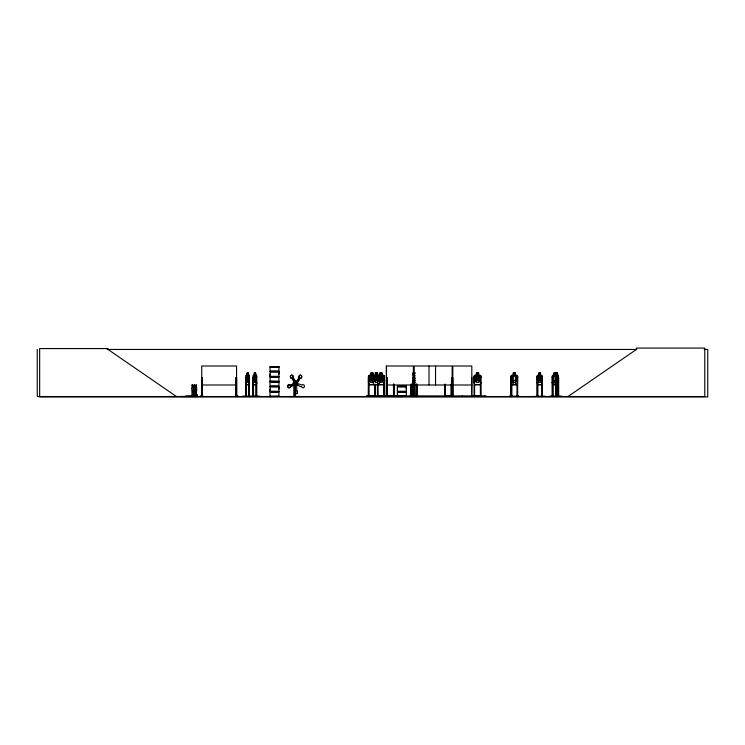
<?xml version="1.0" encoding="UTF-8"?>
<svg xmlns="http://www.w3.org/2000/svg" width="745" height="745" viewBox="0 0 745 745"><rect width="100%" height="100%" fill="white"/><g stroke="black" fill="none" stroke-linecap="round" stroke-linejoin="round"><path stroke-width="1.12" d="M270.053 391.255L270.053 386.888L278.937 386.888L278.928 391.255L270.053 391.255L270.062 389.076M270.053 376.318L270.053 371.96L278.937 371.96L278.928 376.318L270.053 376.318L270.062 374.139M278.928 389.076L278.928 386.888M278.928 374.139L278.928 371.96M295.439 390.762A1.583 1.36 -90 0 0 295.076 393.146A1.583 1.36 -90 0 0 297.162 393.146A1.583 1.36 -90 0 0 296.799 390.762L296.631 384.215L295.504 384.215L295.337 390.762A1.583 1.36 -90 0 0 294.973 393.146A1.583 1.36 -90 0 0 297.059 393.146A1.583 1.36 -90 0 0 296.696 390.762M397.439 391.255L397.439 386.888L406.314 386.888L406.304 391.255L397.43 391.255L397.43 386.888M406.304 389.076L406.304 386.888M390.035 396.172L378.134 396.033M192.666 395.809L192.815 389.71A1.583 0.698 -90 0 0 192.666 387.223L192.62 385.118M194.538 395.809L194.771 389.71L194.631 395.809L193.663 395.837M196.401 385.305L196.41 387.223A1.583 0.698 -90 0 1 196.559 389.71L196.261 394.859L197.062 394.766L197.062 396.154M196.643 389.71L196.363 394.99M192.061 395.809L191.828 389.71A1.583 0.698 -90 0 1 191.968 387.223L192.07 385.305M192.471 394.943L193.318 394.766M192.461 395.176L193.262 394.99M193.942 385.305L193.933 387.223A1.583 0.698 -90 0 0 193.784 389.71L193.933 395.809M194.492 394.99L195.19 394.766M195.805 395.809L195.572 389.71A1.583 0.698 -90 0 1 195.712 387.223L195.972 384.82M196.587 395.046L196.568 394.952M290.103 385.24L295.374 383.247L295.793 384.373L290.401 386.581A1.583 1.36 -90 0 1 288.566 387.726A1.583 1.36 -90 0 1 287.924 385.416A1.583 1.36 -90 0 1 289.982 385.081L290.084 385.081A1.583 1.36 -90 0 0 288.026 385.416A1.583 1.36 -90 0 0 288.669 387.726A1.583 1.36 -90 0 0 290.503 386.581M192.685 394.952L193.197 395.232M195.535 395.94L196.503 395.809M558.089 384.709L558.079 375.294M249.137 384.709L249.128 375.294M249.622 382.39L249.203 384.709L246.325 384.709M193.858 385.305L194.454 384.82L194.631 387.223A1.583 0.698 -90 0 1 194.771 389.71M195.73 385.305L196.401 384.951M471.892 396.47L471.808 366.009L452.83 366.009L452.662 396.517L452.867 395.837M242.702 396.172L259.688 396.172M248.821 396.172L248.97 384.243M541.447 384.634L541.997 382.381M542.109 382.39L541.485 384.709L537.611 384.709M406.323 396.34L390.78 396.433L402.747 396.526M296.342 384.373C295.877 381.934 298.959 387.447 301.725 386.581A1.583 1.36 -90 0 0 303.569 387.717A1.583 1.36 -90 0 0 304.211 385.416A1.583 1.36 -90 0 0 302.144 385.072L296.659 383.247M534.593 396.47L544.744 396.172M383.777 396.48L383.815 395.837M549.782 396.172L561.888 396.172M516.872 384.709L517.663 382.483M192.014 385.118L192.499 384.746M555.975 384.709L556.049 375.294M555.798 376.16L556.068 375.368M379.121 384.709L379.922 382.39L379.922 376.113L379.103 375.294M384.392 382.381L383.61 384.634L369.213 384.634M481.065 382.39L480.264 384.709L474.779 384.709L474.053 382.39M409.052 396.433L418.923 396.48M200.256 396.47L203.05 396.47M203.096 396.135L200.265 396.163L203.106 396.526M509.738 396.47L512.16 396.526M369.11 396.526L369.026 377.547L368.384 377.547L368.244 396.172M377.305 396.47L377.342 395.837M414.08 396.47L414.118 395.837M473.876 396.47L473.941 395.837M181.016 396.508L191.223 396.321M192.564 396.508L192.638 395.493M193.402 396.508L193.681 395.493M194.436 396.508L194.51 395.493M195.274 396.508L195.553 395.493M196.308 396.508L196.382 395.493M197.136 396.508L197.425 395.493L197.341 396.154L191.549 396.154L191.549 395.493M246.083 396.526L245.952 376.123L246.334 375.294L247.219 375.294M246.018 376.123L246.399 375.294M253.142 396.526L253.114 376.123L253.496 375.294L254.38 375.294L254.315 372.956L255.582 372.956L255.582 375.294M253.561 375.294L253.114 376.123M292.869 377.575L292.962 377.389A1.583 1.36 -90 0 0 292.049 375.21A1.583 1.36 -90 0 0 290.373 376.635A1.583 1.36 -90 0 0 291.863 378.32L295.355 383.414L296.175 382.716L292.971 377.575L296.827 383.489L300.086 378.264L296.724 383.489L295.905 382.8L299.164 377.389A1.583 1.36 -90 0 1 300.077 375.21A1.583 1.36 -90 0 1 301.762 376.635A1.583 1.36 -90 0 1 300.263 378.32L299.984 378.264M292.971 377.575L293.064 377.389A1.583 1.36 -90 0 0 292.152 375.21A1.583 1.36 -90 0 0 290.476 376.635A1.583 1.36 -90 0 0 291.965 378.32M379.484 380.509L380.471 378.814L379.522 377.194M373.841 376.383L372.416 378.823L373.413 380.518M299.257 377.566L295.253 383.414L292.142 378.274M378.181 384.709L377.464 382.39L378.683 380.509L378.683 376.151L377.51 375.368L377.51 373.031L375.331 373.031M537.657 384.709L537.098 376.123L537.676 375.294M537.21 376.16L537.704 375.368L541.503 375.368M552.287 396.526L552.259 376.123L552.855 375.294L553.982 375.294M373.543 376.095L371.904 378.283C371.001 374.763 368.43 376.113 371.448 378.814C368.179 382.157 371.066 382.856 371.941 379.326L373.627 381.645M254.427 375.368L253.822 376.151L253.822 380.509L254.427 382.381L255.544 382.381L256.14 376.151L255.516 372.956M510.94 396.526L511.023 376.123L511.759 375.294L513.305 375.294M511.135 376.16L511.787 375.368M368.505 376.16L369.213 375.368L383.61 375.368L384.392 376.151L384.383 396.526M373.664 375.294L372.919 376.123L372.919 382.39L373.636 384.709M378.237 384.634L377.538 382.381L377.464 376.123L378.199 375.294M192.145 384.82L192.657 384.951M538.803 375.368L537.974 376.151L537.974 380.509L538.803 382.381L540.349 382.381L541.168 380.509L541.168 376.151L540.349 375.368L540.349 373.031L538.803 373.031L538.859 375.368L538.747 372.956L540.451 372.956M553.982 375.368L553.153 376.151L553.153 380.509L553.982 382.381L555.528 382.381M270.035 381.412L278.947 381.589M270.035 396.359L270.062 392.131L278.937 392.131L278.937 396.34L270.035 396.517M513.305 375.368L512.206 376.151L512.206 380.509L513.305 382.381L515.354 382.381L516.453 380.509L516.453 376.151L515.354 375.368M568.007 396.526L636.398 349.461L636.398 348.073L704.779 348.073L704.779 396.526L37.25 396.526L37.25 349.461M379.633 381.617L380.974 379.326C381.906 382.846 384.681 382.148 381.44 378.823C384.606 375.629 381.812 374.921 380.937 378.283L379.54 376.095M107.168 349.461L636.751 349.461M704.258 349.461L707.75 349.461L707.75 396.927L39.653 396.927L39.653 348.567L108.044 348.567L108.044 349.461L176.425 396.526M270.044 366.698L278.947 366.698M270.062 367.136L278.928 367.136M269.997 371.382L279.003 371.382M269.997 371.653L279.003 371.653M415.086 372.956L413.065 372.956L413.103 375.294M555.63 375.294L555.63 372.956L553.926 372.956L553.963 384.709M247.191 373.031L248.374 373.031M254.352 373.031L255.544 373.031M370.842 373.031L373.022 373.031L373.022 375.368M379.876 373.031L382.055 373.031L382.055 375.368L383.219 376.151L383.219 380.509L382.055 382.381L379.876 382.381L379.848 376.151L382.055 376.151L382.055 380.509L379.876 380.509M415.058 373.031L413.14 373.031L413.177 375.368L415.058 375.368M478.644 373.031L476.465 373.031L476.465 375.368L475.301 376.151L475.301 380.509L476.465 382.381L478.644 382.381L479.817 380.509L479.817 376.151L478.644 375.368L478.728 372.956L476.39 372.956L476.39 375.294L474.798 375.294L474.053 376.123L474.09 396.526M513.305 373.031L515.382 373.031L515.382 384.709M553.982 373.031L555.574 373.031M557.539 373.031L556.627 373.031L556.17 376.151L556.627 382.381L557.465 382.381L557.912 380.509L557.465 375.368M414.723 373.422L413.512 373.422L413.512 374.204L414.723 374.204M556.776 373.422L557.316 373.422L556.776 374.204M248.355 375.294L249.193 375.294M255.516 375.294L256.354 375.294L256.746 376.151L256.708 396.526M370.768 375.294L369.175 375.294L368.43 376.123L368.43 382.39L369.157 384.709L383.666 384.709L384.467 382.39L384.467 376.113L383.638 375.294L382.129 375.294L382.129 372.956L379.792 372.956L379.876 375.368M375.257 375.294L373.105 375.294L373.105 372.956L370.768 372.956L370.842 375.368L369.678 376.151L369.678 380.509L370.842 382.381L373.022 382.381M379.792 375.294L377.594 375.294L377.594 372.956L375.257 372.956L375.331 375.368L374.167 376.151L374.167 380.509L375.331 382.381L377.51 382.381M478.728 375.294L480.236 375.294L481.065 376.113L481.112 396.172M511.768 375.368L516.89 375.387L517.663 376.206L516.853 375.294L515.456 375.284M537.62 375.294L538.803 375.294M540.404 375.294L541.522 375.294L542.109 376.113L542.109 396.526L542.053 376.113L541.466 375.294M557.493 375.294L558.154 375.294M246.353 375.368L249.175 375.368M253.514 375.368L256.345 375.368L256.783 376.113M552.827 375.368L558.135 375.368M511.033 376.123L511.182 396.526M517.626 376.113L517.654 396.526M537.098 376.123L537.145 396.526L537.071 395.837L537.816 395.837M552.278 376.123L552.455 396.526L552.557 395.837M555.696 376.123L555.751 396.526L556.282 395.837M558.471 376.113L558.387 396.526L558.34 395.837M373.022 376.151L370.842 376.151L370.842 380.509L373.022 380.509M377.51 376.151L375.331 376.151L375.331 380.509L377.51 380.509M415.058 376.151L413.177 376.151L413.177 380.509L415.058 380.509M513.305 376.151L515.391 376.234L515.428 372.956L513.231 372.956L513.305 384.709M553.982 376.151L555.546 376.234M269.997 376.625L279.003 376.625M269.997 376.896L279.003 376.896M201.727 377.547L202.417 377.547L202.389 396.526M248.97 377.547L249.51 377.547M256.131 377.547L256.671 377.547M384.392 377.547L383.74 377.547L383.675 396.526M386.348 377.547L387.139 377.547L387.139 396.526L387.186 395.837M414.192 377.547L414.844 377.547L414.918 396.526M452.168 377.547L451.526 377.547L451.451 396.526M452.83 377.547L453.109 396.526M471.818 377.547L471.529 396.526M474.016 377.547L474.658 377.547L474.584 396.526M480.981 377.547L480.339 377.547L480.413 396.526M511.005 377.547L511.694 377.547L511.685 396.526M517.673 377.547L516.983 377.547L516.993 396.526L516.909 395.837L517.738 395.837L517.738 396.526M537.126 377.547L537.75 377.547L537.806 396.526M542.23 377.547L541.596 377.547L541.54 396.526M552.287 377.547L552.911 377.547L552.883 396.526L552.967 395.837L552.222 395.837M555.751 377.547L556.226 377.547M413.075 378.33L415.067 378.33M513.305 380.509L515.354 380.509M553.982 380.509L555.528 380.509M270.062 381.291L278.928 381.291L278.928 377.203L270.053 377.203L270.053 381.403L278.947 381.403M270.062 382.064L278.928 382.064M245.952 382.39L246.39 384.709M413.177 382.381L415.058 382.381M511.033 382.39L511.74 384.709L516.909 384.709M558.163 384.709L552.771 384.709L552.334 382.39M295.42 382.781L293.148 382.781L293.148 384.467M295.793 384.373L290.522 386.366M246.353 384.634L249.175 384.634M253.514 384.634L256.345 384.634L256.783 382.39L256.308 384.709L253.486 384.709L253.114 382.39L253.551 384.709M474.835 384.634L480.208 384.634M511.768 384.634L516.853 384.634M541.503 384.634L537.648 384.634L537.21 382.381M552.827 384.634L555.733 384.634M555.993 384.634L558.135 384.634M412.656 384.709L414.565 384.709M292.589 384.96L297.534 384.96L297.534 384.467M201.727 384.997L236.556 384.997M386.506 384.997L413.354 384.997M414.192 384.997L452.168 384.997M452.83 384.997L471.808 384.997M192.666 385.51L192.666 387.223M194.436 384.951L194.631 385.51M196.41 385.51L196.41 387.223M397.43 386.012L406.314 386.012M269.997 386.32L279.003 386.32M397.364 386.32L406.379 386.32M269.997 386.59L279.003 386.59M397.364 386.59L406.379 386.59M194.631 387.223L194.538 385.51M192.815 389.71L192.759 395.809L191.968 395.809M269.997 391.553L279.003 391.553M397.364 391.553L406.379 391.553M269.997 391.823L279.003 391.823M397.364 391.823L406.379 391.823M397.411 396.517L397.43 392.131L406.314 392.131L406.314 396.34M202.491 395.837L201.662 395.837L201.662 396.526M235.895 395.837L236.724 395.837M245.664 395.837L246.325 395.837M248.914 395.837L249.575 395.837L249.547 396.526M252.825 395.837L253.486 395.837M256.075 395.837L256.736 395.837M510.94 395.837L511.768 395.837M541.531 395.837L542.295 395.837L542.276 396.526M556.72 395.837L557.484 395.837L557.474 396.526L557.418 384.243M558.135 395.837L558.694 396.526M185.85 396.023L186.902 396.023M187.721 396.023L188.774 396.023M189.593 396.023L190.645 396.023M235.271 396.135L238.111 396.172L235.271 396.526M369.101 396.033L374.642 396.033M445.426 396.033L450.967 396.033M474.733 396.033L480.264 396.033M270.062 396.219L278.928 396.219M390.78 396.172L406.304 396.219M512.113 396.172L509.757 396.172L518.92 396.172L516.518 396.526M235.364 396.48L238.13 396.47M289.06 396.526L299.639 396.526M452.327 396.47L452.243 395.837M516.611 396.48L518.939 396.47M452.122 396.48L452.168 366.009L414.192 366.009L414.267 396.526M451.852 396.48L451.759 395.837M384.504 396.47L384.467 395.837M416.259 396.48L416.353 384.243M411.044 396.47L411.017 384.243M246.418 396.47L246.26 377.547L245.72 377.547L245.692 396.526M555.528 375.368L556.347 376.151M480.981 376.151L480.208 375.368L474.835 375.368L474.127 376.16L474.127 382.381M374.586 375.368L375.359 376.151M557.288 376.113L556.701 375.294L555.602 375.387M557.26 376.206L556.589 372.956L557.567 372.956L557.539 375.368M192.499 384.82L192.759 385.51M299.155 377.566L299.062 377.389A1.583 1.36 -90 0 1 299.974 375.21A1.583 1.36 -90 0 1 301.66 376.635A1.583 1.36 -90 0 1 300.161 378.32M249.109 375.368L249.501 396.526M197.481 396.517L181.156 396.517M552.278 382.39L552.837 384.709M253.579 396.433L253.421 377.547L252.881 377.547L252.844 396.526M555.798 382.381L556.04 384.709M558.675 396.526L558.666 377.547L558.191 377.547L558.163 396.526M557.241 384.243L557.241 396.526M557.139 395.837L557.036 396.526M556.962 384.243L556.906 396.526M556.785 384.243L556.729 396.526M556.226 384.243L556.254 396.526M556.077 395.837L556.077 396.526L555.975 377.547M555.574 372.956L555.537 384.709M552.743 377.547L552.79 396.526M541.848 395.837L541.876 396.526M541.773 377.547L541.717 396.526M540.404 372.956L540.404 375.368M537.722 395.837L537.629 396.526M537.573 377.547L537.499 396.526M537.294 377.547L537.294 396.526M517.552 376.151L517.552 382.381M517.496 395.837L517.505 396.526M517.16 395.837L517.142 396.526M511.619 377.547L511.619 396.526M486.029 396.526L486.029 395.94L366.344 395.94L366.344 396.526M484.641 395.94L484.641 396.526M480.907 395.837L480.907 396.526M480.264 395.837L480.264 396.526M474.733 395.837L474.733 396.526M471.771 395.837L471.771 396.526M471.455 395.837L471.455 396.526M462.291 395.94L462.291 396.526M453.183 395.837L453.183 396.526M451.684 384.243L451.684 396.526M451.042 384.243L451.042 396.526M450.967 395.837L450.967 396.526M445.426 395.837L445.426 396.526M445.352 384.243L445.277 396.526M444.784 395.837L444.784 396.526M444.709 384.243L444.635 396.526M435.546 366.009L435.546 384.997M429.018 366.009L429.018 384.997M417.032 384.243L416.995 396.526L416.911 384.243M416.828 395.837L416.809 396.526M416.585 395.837L416.567 396.526M416.483 384.243L416.418 396.526M414.76 395.837L414.769 396.526M413.587 395.837L413.587 396.526M413.531 396.526L413.531 377.547L412.898 377.547L412.842 396.526M413.41 396.526L413.354 366.009L386.506 366.009L386.45 396.526M413.149 395.837L413.252 396.526M413.075 377.547L413.019 396.526M411.575 384.243L411.64 396.526M411.454 384.243L411.51 396.526M411.352 395.837L411.37 396.526M411.1 395.837L411.119 396.526M410.895 384.243L410.895 396.526M398.24 396.526L398.24 395.837L398.128 396.526M398.053 396.526L397.606 395.837M397.439 392.131L397.579 396.526M394.077 384.243L394.133 396.526M393.891 384.243L393.937 396.526M393.788 395.837L393.816 396.526M393.667 384.243L393.667 396.526M393.472 384.243L393.5 396.526M387.596 395.94L387.596 396.526M386.962 377.547L386.897 396.526M386.757 395.837L386.86 396.526M386.599 377.547L386.59 396.526M386.348 366.009L386.348 396.526M378.06 384.243L378.134 396.526M377.985 395.837L377.985 396.526M377.417 384.243L377.492 396.526M375.433 395.837L375.461 396.526L375.359 384.243M374.791 395.837L374.791 396.526M374.716 384.243L374.642 396.526M368.952 395.837L368.952 396.526M368.468 395.837L368.421 396.526M367.043 395.94L367.043 396.526M296.026 384.215L296.026 385.007A1.388 1.192 -90 0 1 294.797 383.163A1.388 1.192 -90 0 1 296.743 382.641M294.964 384.96L294.964 390.697M294.964 392.988L294.964 396.433M294.797 384.96L294.797 396.433M294.62 382.781L294.62 384.467M294.284 384.96L294.284 396.433M294.061 382.781L294.061 384.467M294.117 384.96L294.117 396.433M293.707 382.781L293.707 384.467L291.546 384.467L291.546 384.96M293.372 384.467L293.372 384.96M256.466 384.243L256.466 396.526M256.345 377.547L256.308 396.526M256.131 382.008L256.094 396.526M254.38 372.956L254.352 375.368M253.253 395.837L253.253 396.526M253.058 395.837L253.058 396.526M249.296 377.547L249.249 396.526M249.184 377.547L249.147 396.526M247.219 372.956L246.66 380.509L247.256 382.381L248.374 382.381L248.979 380.509L248.42 372.956L247.154 372.956L247.154 375.294M246.25 395.837L246.25 396.526M245.934 377.547L245.897 396.526M236.724 396.526L236.649 377.547L235.96 377.547L235.895 396.526M236.556 396.526L236.556 366.009L201.727 366.009L201.783 396.526M236.472 395.837L236.454 396.526M236.063 377.547L236.156 396.526M202.323 377.547L202.221 396.526M201.914 395.837L201.923 396.526M196.959 394.766L196.959 396.154M196.745 394.766L196.643 396.154M196.466 396.154L196.466 395.493L191.465 395.493L191.465 396.321M196.168 395.493L196.252 396.321M195.469 395.493L195.469 396.154M195.209 395.493L195.209 396.321M195.088 394.766L195.19 396.154M194.873 394.766L194.771 396.154M194.594 395.493L194.594 396.154M193.607 395.493L193.607 396.154M193.337 395.493L193.337 396.321M193.216 394.766L193.318 396.154M193.002 394.766L192.899 396.154M192.722 395.493L192.722 396.154M192.433 395.493L192.508 396.321M296.938 382.921A1.388 1.192 -90 0 1 296.026 385.007M557.931 381.505L557.148 379.326L556.366 381.598L556.953 378.814L556.431 376.104L557.465 376.151L557.465 380.509L556.627 380.509L556.627 376.151L557.13 378.283C558.648 372.537 556.729 380.201 557.931 381.505M248.774 381.505L247.731 379.326L246.688 381.598L247.48 378.814L246.791 376.104L247.713 378.283L248.737 376.141L247.973 378.823L248.774 381.505M255.945 381.505L254.892 379.326L253.84 381.505L254.641 378.814L253.952 376.104L254.874 378.283L255.898 376.141L255.135 378.823L255.945 381.505M541.093 381.505L540.535 381.514L539.659 379.326L538.756 381.58L538.207 381.505L539.306 378.814L538.272 376.141L539.631 378.283L541.028 376.141L539.985 378.823L541.093 381.505M378.469 381.505L377.668 381.514L376.43 379.326C375.545 382.856 372.668 382.157 375.936 378.814C372.835 376.132 375.601 374.735 376.393 378.283C377.277 374.921 380.062 375.629 376.896 378.823L378.469 381.505M479.603 381.505L478.802 381.514L477.564 379.326C476.688 382.856 473.801 382.157 477.07 378.814C473.978 376.132 476.735 374.735 477.526 378.283C478.411 374.921 481.205 375.629 478.039 378.823L479.603 381.505M278.947 366.857L270.044 366.875L270.062 371.085L278.937 371.085L278.937 366.875M248.178 373.422L247.461 373.422L247.461 374.204L248.178 374.204L248.178 373.422M255.339 373.422L254.622 373.422L254.622 374.204L255.339 374.204L255.339 373.422M372.64 373.422L371.233 373.422L371.233 374.204L372.64 374.204L372.64 373.422M377.119 373.422L375.722 373.422L375.722 374.204L377.119 374.204L377.119 373.422M381.663 373.422L380.267 373.422L380.267 374.204L381.663 374.204L381.663 373.422M478.262 373.422L476.856 373.422L476.856 374.204L478.262 374.204L478.262 373.422M514.991 373.422L513.668 373.422L513.668 374.204L514.991 374.204L514.991 373.422M540.069 373.422L539.082 373.422L539.082 374.204L540.069 374.204L540.069 373.422M555.249 373.422L554.261 373.422L554.261 374.204L555.249 374.204L555.249 373.422M248.374 376.151L247.256 376.151L247.256 380.509L248.374 380.509L248.374 376.151M255.544 376.151L254.427 376.151L254.427 380.509L255.544 380.509L255.544 376.151M478.644 376.151L476.465 376.151L476.465 380.509L478.644 380.509L478.644 376.151M540.349 376.151L538.803 376.151L538.803 380.509L540.349 380.509L540.349 376.151M278.947 381.785L270.044 381.785L270.062 386.012L278.937 386.012L278.937 381.812M297.013 384.597A1.388 1.192 -90 0 0 296.463 382.287A1.388 1.192 -90 0 0 295.02 383.992A1.388 1.192 -90 0 0 297.013 384.597"/></g></svg>
